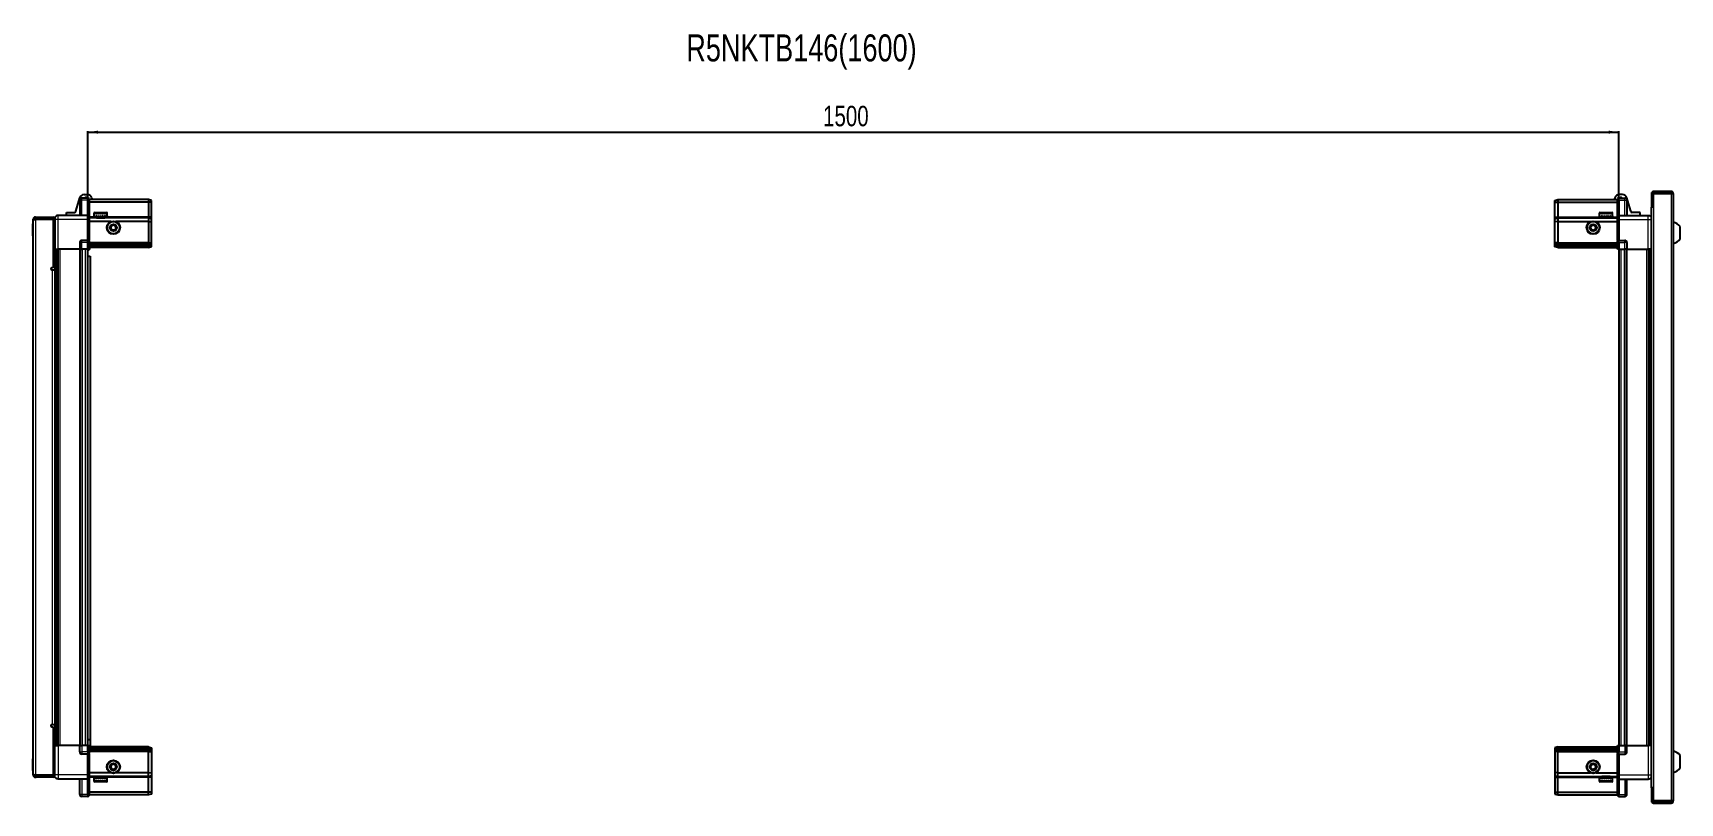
# Model space of a CAD drawing. Header units: millimetres. Extents: x 1256 to 6245, y -675 to 1902.
# Drawn here: x 3003 to 4616, y 1148 to 1902 of the extents above; entities that cross this region are included whole.
import ezdxf

# ---------------------------------------------------------------- set-up
doc = ezdxf.new("R2010")
doc.units = ezdxf.units.MM
doc.layers.add('FORMAT', color=7, linetype='Continuous')
doc.styles.add('SLDTEXTSTYLE0', font='TXT', dxfattribs={"width": 0.75})
doc.dimstyles.new('SLDDIMSTYLE0', dxfattribs={"dimtxt": 20, "dimasz": 10, "dimexe": 0, "dimexo": 0.0625, "dimgap": 5, "dimtad": 2, "dimdec": 1, "dimrnd": 1e-09, "dimzin": 12, "dimdsep": 46, "dimtxsty": 'SLDTEXTSTYLE0', "dimsah": 1, "dimcen": 0.09, "dimadec": 0, "dimazin": 3, "dimtfac": 1, "dimtofl": 0, "dimtmove": 0, "dimatfit": 3, "dimfxl": 0, "dimfrac": 2, "dimtolj": 1, "dimtzin": 12, "dimarcsym": 0})

# ---------------------------------------------------------------- blocks, each defined once
blk = doc.blocks.new('_D_5')
at = {"layer": 'FORMAT'}
for p, q in [((3056.5, 1690.1), (3056.5, 1805.6)), ((3056.5, 1804.6), (4556.5, 1804.6)), ((4556.5, 1690.1), (4556.5, 1805.6))]:
    blk.add_line(p, q, dxfattribs=at)
for points in [[(3056.5, 1804.6), (3066.5, 1803.1), (3066.5, 1806.1)], [(4556.5, 1804.6), (4546.5, 1806.1), (4546.5, 1803.1)]]:
    blk.add_solid(points, dxfattribs=at)
at = {"layer": 'FORMAT', "insert": (3776.9, 1830.4), "char_height": 20, "attachment_point": 1, "style": 'SLDTEXTSTYLE0'}
blk.add_mtext('1500', dxfattribs=at)

msp = doc.modelspace()

# ---------------------------------------------------------------- linework, layer by layer
at = {"color": 7, "linetype": 'Continuous', "lineweight": 25}
for p, q in [((3052.93, 1743.6), (3056.15, 1743.6)), ((4560, 1743.6), (4556.77, 1743.6)), ((4588.31, 1744.5), (4588.31, 1732.1)), ((4589.81, 1744.5), (4589.81, 1732.1)), ((4590.31, 1731.6), (4590.31, 1744.5)), ((4590.31, 1744.5), (4607.71, 1744.5)), ((4607.71, 1746.6), (4590.41, 1746.6)), ((4607.71, 1745.1), (4590.41, 1745.1)), ((4607.71, 1745.1), (4607.71, 1746.6)), ((4607.71, 1744.5), (4609.81, 1744.5)), ((4609.81, 1744.5), (4609.81, 1149.7)), ((3044.83, 1727.19), (3048.6, 1740.34)), ((3048.61, 1738.1), (3048.61, 1723.1)), ((3056.61, 1740.1), (3050.61, 1740.1)), ((3056.61, 1740.1), (3056.95, 1740.1)), ((3056.61, 1740.1), (3056.61, 1738.1)), ((3056.61, 1723.3), (3056.61, 1738.1)), ((3056.61, 1723.3), (3056.61, 1738.1)), ((3057.81, 1739.6), (3056.95, 1740.1)), ((3057.81, 1738.1), (3057.81, 1739.6)), ((3116.11, 1738.6), (3057.81, 1738.6)), ((3057.81, 1738.1), (3057.81, 1723.3)), ((3116.11, 1736.1), (3057.81, 1736.1)), ((3060.48, 1740.34), (3060.98, 1738.6)), ((3116.11, 1738.6), (3116.11, 1736.1)), ((3119.11, 1737.8), (3116.11, 1738.6)), ((3116.11, 1736.1), (3116.11, 1721.6)), ((3119.11, 1735.95), (3116.11, 1736.1)), ((3119.11, 1735.95), (3119.11, 1737.8)), ((3119.11, 1721.6), (3119.11, 1735.95)), ((4493.81, 1737.8), (4496.81, 1738.6)), ((4493.81, 1735.95), (4493.81, 1737.8)), ((4493.81, 1735.95), (4496.81, 1736.1)), ((4493.81, 1721.6), (4493.81, 1735.95)), ((4496.81, 1738.6), (4496.81, 1736.1)), ((4496.81, 1738.6), (4555.11, 1738.6)), ((4496.81, 1736.1), (4496.81, 1721.6)), ((4496.81, 1736.1), (4555.11, 1736.1)), ((4552.44, 1740.34), (4551.95, 1738.6)), ((4555.98, 1740.1), (4555.11, 1739.6)), ((4555.11, 1739.6), (4555.11, 1738.1)), ((4555.11, 1723.3), (4555.11, 1738.1)), ((4556.31, 1740.1), (4555.98, 1740.1)), ((4556.31, 1738.1), (4556.31, 1740.1)), ((4556.31, 1740.1), (4562.31, 1740.1)), ((4556.31, 1738.1), (4556.31, 1723.3)), ((4564.31, 1738.1), (4564.31, 1723.1)), ((4568.09, 1727.19), (4564.32, 1740.34)), ((4588.21, 1731.6), (4588.21, 1162.6)), ((4588.21, 1731.6), (4590.31, 1731.6)), ((4588.31, 1732.1), (4589.81, 1732.1)), ((3003.11, 1714.74), (3002.81, 1714.74)), ((3002.81, 1703.17), (3002.81, 1714.74)), ((3004.61, 1719.25), (3003.11, 1719.25)), ((3003.11, 1718.75), (3003.11, 1719.25)), ((3003.11, 1175.45), (3003.11, 1718.75)), ((3005.21, 1719.85), (3005.21, 1721.35)), ((3005.21, 1721.35), (3006.11, 1721.35)), ((3005.21, 1719.85), (3006.11, 1719.85)), ((3005.21, 1719.35), (3022.61, 1719.35)), ((3006.11, 1719.85), (3006.11, 1721.35)), ((3006.11, 1721.35), (3022.61, 1721.35)), ((3006.11, 1719.85), (3022.61, 1719.85)), ((3022.61, 1719.85), (3022.61, 1721.35)), ((3024.11, 1719.35), (3022.61, 1719.35)), ((3022.61, 1719.35), (3022.61, 1671.85)), ((3024.11, 1719.1), (3024.11, 1690.1)), ((3056.61, 1723.1), (3027.61, 1723.1)), ((3035.66, 1723.1), (3035.66, 1726.1)), ((3035.66, 1726.1), (3043.39, 1726.1)), ((3056.61, 1723.1), (3056.61, 1723.3)), ((3056.61, 1723.1), (3057.81, 1723.1)), ((3056.61, 1719.1), (3056.61, 1723.1)), ((3056.61, 1698.8), (3056.61, 1719.1)), ((3057.81, 1723.3), (3057.81, 1723.1)), ((3057.81, 1723.1), (3057.81, 1719.1)), ((3116.11, 1720.6), (3057.81, 1720.6)), ((3057.81, 1719.1), (3057.81, 1698.8)), ((3079.11, 1717.1), (3057.81, 1717.1)), ((3062.61, 1725), (3062.61, 1722.6)), ((3062.61, 1722.6), (3062.61, 1722.1)), ((3062.61, 1722.1), (3062.75, 1722.1)), ((3062.94, 1722.6), (3062.75, 1722.6)), ((3062.75, 1722.6), (3062.75, 1722.1)), ((3062.75, 1722.1), (3062.94, 1722.1)), ((3062.94, 1722.6), (3062.94, 1722.1)), ((3062.94, 1722.1), (3063.46, 1722.1)), ((3063.41, 1725.8), (3070.58, 1725.8)), ((3063.86, 1722.6), (3063.46, 1722.6)), ((3063.46, 1722.6), (3063.46, 1722.1)), ((3063.46, 1722.1), (3063.86, 1722.1)), ((3063.86, 1722.6), (3063.86, 1722.1)), ((3063.86, 1722.1), (3064.73, 1722.1)), ((3064.71, 1722.1), (3064.71, 1722)), ((3064.71, 1722), (3073.51, 1722)), ((3065.31, 1722.6), (3064.73, 1722.6)), ((3064.73, 1722.6), (3064.73, 1722.1)), ((3064.73, 1722.1), (3065.31, 1722.1)), ((3065.11, 1721.6), (3065.8, 1721.12)), ((3065.11, 1721.6), (3070.14, 1721.6)), ((3065.8, 1721.12), (3065.11, 1720.64)), ((3065.11, 1720.64), (3065.11, 1720.6)), ((3065.11, 1720.64), (3070.14, 1720.64)), ((3065.31, 1722.6), (3065.31, 1722.1)), ((3065.31, 1722.1), (3066.43, 1722.1)), ((3065.8, 1721.12), (3069.96, 1721.12)), ((3067.12, 1722.6), (3066.43, 1722.6)), ((3066.43, 1722.6), (3066.43, 1722.1)), ((3066.43, 1722.1), (3067.12, 1722.1)), ((3067.12, 1722.6), (3067.12, 1722.1)), ((3067.12, 1722.1), (3068.39, 1722.1)), ((3069.13, 1722.6), (3068.39, 1722.6)), ((3068.39, 1722.6), (3068.39, 1722.1)), ((3068.39, 1722.1), (3068.63, 1722.1)), ((3068.63, 1722.6), (3068.63, 1722.1)), ((3069.12, 1722.6), (3069.12, 1722.1)), ((3069.12, 1722.1), (3069.13, 1722.1)), ((3069.13, 1722.6), (3069.13, 1722.1)), ((3069.13, 1722.1), (3070.43, 1722.1)), ((3069.96, 1721.12), (3072.42, 1721.12)), ((3070.14, 1721.6), (3073.11, 1721.6)), ((3070.14, 1720.64), (3073.11, 1720.64)), ((3071.14, 1722.6), (3070.43, 1722.6)), ((3070.43, 1722.6), (3070.43, 1722.1)), ((3070.48, 1722.6), (3070.48, 1722.1)), ((3070.48, 1722.1), (3071.14, 1722.1)), ((3070.58, 1725.8), (3074.81, 1725.8)), ((3071.14, 1722.6), (3071.14, 1722.1)), ((3071.14, 1722.1), (3072.33, 1722.1)), ((3072.95, 1722.6), (3072.33, 1722.6)), ((3072.33, 1722.6), (3072.33, 1722.1)), ((3072.33, 1722.1), (3072.95, 1722.1)), ((3072.42, 1721.12), (3073.11, 1721.6)), ((3073.11, 1720.64), (3072.42, 1721.12)), ((3072.95, 1722.6), (3072.95, 1722.1)), ((3072.95, 1722.1), (3073.92, 1722.1)), ((3073.11, 1720.6), (3073.11, 1720.64)), ((3073.51, 1722), (3073.51, 1722.1)), ((3074.38, 1722.6), (3073.92, 1722.6)), ((3073.92, 1722.6), (3073.92, 1722.1)), ((3073.92, 1722.1), (3074.38, 1722.1)), ((3074.38, 1722.6), (3074.38, 1722.1)), ((3074.38, 1722.1), (3075.03, 1722.1)), ((3075.3, 1722.6), (3075.03, 1722.6)), ((3075.03, 1722.6), (3075.03, 1722.1)), ((3075.03, 1722.1), (3075.3, 1722.1)), ((3075.3, 1722.6), (3075.3, 1722.1)), ((3075.3, 1722.1), (3075.57, 1722.1)), ((3075.61, 1722.6), (3075.57, 1722.6)), ((3075.57, 1722.6), (3075.57, 1722.1)), ((3075.57, 1722.1), (3075.61, 1722.1)), ((3075.61, 1722.6), (3075.61, 1725)), ((3075.61, 1722.6), (3075.61, 1722.1)), ((3116.11, 1717.1), (3084.11, 1717.1)), ((3116.11, 1721.6), (3116.11, 1720.6)), ((3116.11, 1720.6), (3116.11, 1717.1)), ((3119.11, 1719.8), (3116.11, 1720.6)), ((3116.11, 1717.1), (3116.11, 1696.6)), ((3116.11, 1717.1), (3119.11, 1716.77)), ((3119.11, 1719.8), (3119.11, 1721.6)), ((3119.11, 1716.77), (3119.11, 1719.8)), ((3119.11, 1696.6), (3119.11, 1716.77)), ((4493.81, 1719.8), (4493.81, 1721.6)), ((4493.81, 1719.8), (4496.81, 1720.6)), ((4493.81, 1716.77), (4493.81, 1719.8)), ((4496.81, 1717.1), (4493.81, 1716.77)), ((4493.81, 1696.6), (4493.81, 1716.77)), ((4496.81, 1721.6), (4496.81, 1720.6)), ((4496.81, 1720.6), (4496.81, 1717.1)), ((4496.81, 1720.6), (4555.11, 1720.6)), ((4496.81, 1717.1), (4496.81, 1696.6)), ((4496.81, 1717.1), (4528.81, 1717.1)), ((4533.81, 1717.1), (4555.11, 1717.1)), ((4537.31, 1725), (4537.31, 1722.1)), ((4537.31, 1722.1), (4537.35, 1722.1)), ((4537.47, 1722.6), (4537.35, 1722.6)), ((4537.35, 1722.6), (4537.35, 1722.1)), ((4537.35, 1722.1), (4537.47, 1722.1)), ((4537.47, 1722.6), (4537.47, 1722.1)), ((4537.47, 1722.1), (4537.88, 1722.1)), ((4538.22, 1722.6), (4537.88, 1722.6)), ((4537.88, 1722.6), (4537.88, 1722.1)), ((4537.88, 1722.1), (4538.22, 1722.1)), ((4538.11, 1725.8), (4549.51, 1725.8)), ((4538.22, 1722.6), (4538.22, 1722.1)), ((4538.22, 1722.1), (4538.99, 1722.1)), ((4539.52, 1722.6), (4538.99, 1722.6)), ((4538.99, 1722.6), (4538.99, 1722.1)), ((4538.99, 1722.1), (4539.52, 1722.1)), ((4539.41, 1722.1), (4539.41, 1722)), ((4539.41, 1722), (4548.21, 1722)), ((4539.52, 1722.6), (4539.52, 1722.1)), ((4539.52, 1722.1), (4540.57, 1722.1)), ((4539.81, 1721.6), (4540.5, 1721.12)), ((4539.81, 1721.6), (4547.81, 1721.6)), ((4540.5, 1721.12), (4539.81, 1720.64)), ((4539.81, 1720.64), (4539.81, 1720.6)), ((4539.81, 1720.64), (4547.81, 1720.64)), ((4540.5, 1721.12), (4547.12, 1721.12)), ((4541.23, 1722.6), (4540.57, 1722.6)), ((4540.57, 1722.6), (4540.57, 1722.1)), ((4540.57, 1722.1), (4541.23, 1722.1)), ((4541.23, 1722.6), (4541.23, 1722.1)), ((4541.23, 1722.1), (4542.47, 1722.1)), ((4543.2, 1722.6), (4542.47, 1722.6)), ((4542.47, 1722.6), (4542.47, 1722.1)), ((4542.47, 1722.1), (4542.91, 1722.1)), ((4542.91, 1722.6), (4542.91, 1722.1)), ((4543.2, 1722.6), (4543.2, 1722.1)), ((4543.2, 1722.1), (4544.5, 1722.1)), ((4545.23, 1722.6), (4544.5, 1722.6)), ((4544.5, 1722.6), (4544.5, 1722.1)), ((4544.77, 1722.6), (4544.77, 1722.1)), ((4544.77, 1722.1), (4545.23, 1722.1)), ((4545.23, 1722.6), (4545.23, 1722.1)), ((4545.23, 1722.1), (4546.47, 1722.1)), ((4547.12, 1722.6), (4546.47, 1722.6)), ((4546.47, 1722.6), (4546.47, 1722.1)), ((4546.47, 1722.1), (4547.12, 1722.1)), ((4547.12, 1722.6), (4547.12, 1722.1)), ((4547.12, 1722.1), (4548.17, 1722.1)), ((4547.12, 1721.12), (4547.81, 1721.6)), ((4547.81, 1720.64), (4547.12, 1721.12)), ((4547.81, 1720.6), (4547.81, 1720.64)), ((4548.69, 1722.6), (4548.17, 1722.6)), ((4548.17, 1722.6), (4548.17, 1722.1)), ((4548.17, 1722.1), (4548.69, 1722.1)), ((4548.21, 1722), (4548.21, 1722.1)), ((4548.69, 1722.6), (4548.69, 1722.1)), ((4548.69, 1722.1), (4549.45, 1722.1)), ((4549.78, 1722.6), (4549.45, 1722.6)), ((4549.45, 1722.6), (4549.45, 1722.1)), ((4549.45, 1722.1), (4549.78, 1722.1)), ((4549.78, 1722.6), (4549.78, 1722.1)), ((4549.78, 1722.1), (4550.17, 1722.1)), ((4550.28, 1722.6), (4550.17, 1722.6)), ((4550.17, 1722.6), (4550.17, 1722.1)), ((4550.17, 1722.1), (4550.28, 1722.1)), ((4550.28, 1722.6), (4550.28, 1722.1)), ((4550.28, 1722.1), (4550.31, 1722.1)), ((4550.31, 1722.1), (4550.31, 1725)), ((4555.11, 1723.1), (4555.11, 1723.3)), ((4556.31, 1723.1), (4555.11, 1723.1)), ((4555.11, 1719.1), (4555.11, 1723.1)), ((4555.11, 1698.8), (4555.11, 1719.1)), ((4556.31, 1723.3), (4556.31, 1723.1)), ((4556.31, 1723.1), (4556.31, 1719.1)), ((4556.31, 1723.1), (4585.31, 1723.1)), ((4556.31, 1719.1), (4556.31, 1698.8)), ((4577.26, 1726.1), (4569.53, 1726.1)), ((4577.26, 1723.1), (4577.26, 1726.1)), ((4616.41, 1700.1), (4616.41, 1712.1)), ((3002.81, 1703.17), (3003.11, 1703.17)), ((3048.61, 1696.6), (3048.61, 1690.1)), ((3056.61, 1698.6), (3050.61, 1698.6)), ((3056.61, 1698.6), (3056.61, 1698.8)), ((3056.61, 1698.6), (3056.61, 1696.6)), ((3056.61, 1698.6), (3057.81, 1698.6)), ((3056.61, 1690.1), (3056.61, 1696.6)), ((3056.61, 1690.1), (3056.61, 1696.6)), ((3056.95, 1690.1), (3056.95, 1696.6)), ((3057.81, 1698.8), (3057.81, 1698.6)), ((3057.81, 1697.93), (3057.81, 1698.6)), ((3057.81, 1697.93), (3057.81, 1690.1)), ((3116.11, 1695.6), (3057.81, 1695.6)), ((3116.11, 1694.6), (3057.81, 1694.6)), ((3116.11, 1696.6), (3116.11, 1695.6)), ((3116.11, 1695.6), (3116.11, 1694.6)), ((3116.11, 1695.6), (3119.11, 1694.8)), ((3116.11, 1694.6), (3116.11, 1693.1)), ((3116.11, 1694.6), (3119.11, 1694.06)), ((3119.11, 1694.8), (3119.11, 1696.6)), ((3119.11, 1694.06), (3119.11, 1694.8)), ((4493.81, 1694.8), (4493.81, 1696.6)), ((4496.81, 1695.6), (4493.81, 1694.8)), ((4493.81, 1694.06), (4493.81, 1694.8)), ((4496.81, 1694.6), (4493.81, 1694.06)), ((4496.81, 1696.6), (4496.81, 1695.6)), ((4496.81, 1695.6), (4496.81, 1694.6)), ((4496.81, 1695.6), (4555.11, 1695.6)), ((4496.81, 1694.6), (4496.81, 1693.1)), ((4496.81, 1694.6), (4555.11, 1694.6)), ((4555.11, 1698.6), (4555.11, 1698.8)), ((4556.31, 1698.6), (4555.11, 1698.6)), ((4555.11, 1698.6), (4555.11, 1697.93)), ((4555.11, 1690.1), (4555.11, 1697.93)), ((4555.98, 1696.6), (4555.98, 1690.1)), ((4556.31, 1698.8), (4556.31, 1698.6)), ((4556.31, 1696.6), (4556.31, 1698.6)), ((4556.31, 1696.6), (4556.31, 1698.6)), ((4556.31, 1698.6), (4562.31, 1698.6)), ((4556.31, 1696.6), (4556.31, 1690.1)), ((4564.31, 1696.6), (4564.31, 1690.1)), ((3022.61, 1692.85), (3024.11, 1692.85)), ((3024.11, 1690.1), (3022.61, 1690.1)), ((3024.76, 1204.1), (3024.76, 1690.1)), ((3026.55, 1690.1), (3026.55, 1204.1)), ((3026.59, 1690.1), (3026.59, 1204.1)), ((3048.61, 1690.1), (3027.61, 1690.1)), ((3048.61, 1690.1), (3050.61, 1690.1)), ((3049.26, 1204.1), (3049.26, 1690.1)), ((3056.61, 1690.1), (3050.61, 1690.1)), ((3056.46, 1204.1), (3056.46, 1690.1)), ((3056.46, 1683.1), (3058.96, 1683.1)), ((3056.61, 1690.1), (3056.95, 1690.1)), ((3056.61, 1690.1), (3056.61, 1690.1)), ((3057.81, 1690.1), (3056.95, 1690.1)), ((3056.95, 1690.1), (3056.95, 1690.1)), ((3116.11, 1693.1), (3057.81, 1693.1)), ((3116.11, 1691.6), (3057.81, 1691.6)), ((3058.96, 1683.1), (3058.96, 1209.6)), ((3116.11, 1693.1), (3119.11, 1693.56)), ((3116.11, 1693.1), (3116.11, 1691.6)), ((3116.11, 1691.6), (3119.11, 1692.41)), ((3119.11, 1693.56), (3119.11, 1694.06)), ((3119.11, 1692.41), (3119.11, 1693.56)), ((4493.81, 1693.56), (4493.81, 1694.06)), ((4496.81, 1693.1), (4493.81, 1693.56)), ((4493.81, 1692.41), (4493.81, 1693.56)), ((4496.81, 1691.6), (4493.81, 1692.41)), ((4496.81, 1693.1), (4555.11, 1693.1)), ((4496.81, 1693.1), (4496.81, 1691.6)), ((4496.81, 1691.6), (4555.11, 1691.6)), ((4555.98, 1690.1), (4555.11, 1690.1)), ((4556.31, 1690.1), (4555.98, 1690.1)), ((4556.31, 1690.1), (4562.31, 1690.1)), ((4556.46, 1690.1), (4556.46, 1204.1)), ((4564.31, 1690.1), (4562.31, 1690.1)), ((4563.66, 1690.1), (4563.66, 1204.1)), ((4564.31, 1690.1), (4585.31, 1690.1)), ((4586.33, 1204.1), (4586.33, 1690.1)), ((4586.37, 1204.1), (4586.37, 1690.1)), ((4588.16, 1690.1), (4588.16, 1204.1)), ((3022.61, 1671.85), (3021.26, 1671.85)), ((3021.26, 1669.85), (3022.01, 1669.85)), ((3022.01, 1669.85), (3024.11, 1669.85)), ((3024.11, 1669.85), (3024.11, 1224.35)), ((3022.01, 1224.35), (3021.26, 1224.35)), ((3021.26, 1222.35), (3022.61, 1222.35)), ((3024.11, 1224.35), (3022.01, 1224.35)), ((3022.61, 1222.35), (3022.61, 1174.85)), ((3024.11, 1204.1), (3022.61, 1204.1)), ((3024.11, 1201.35), (3022.61, 1201.35)), ((3024.11, 1175.1), (3024.11, 1204.1)), ((3048.61, 1204.1), (3027.61, 1204.1)), ((3048.61, 1197.6), (3048.61, 1204.1)), ((3048.61, 1204.1), (3050.61, 1204.1)), ((3056.61, 1204.1), (3050.61, 1204.1)), ((3056.61, 1195.6), (3050.61, 1195.6)), ((3058.96, 1209.6), (3056.46, 1209.6)), ((3056.61, 1204.1), (3056.95, 1204.1)), ((3056.61, 1197.6), (3056.61, 1204.1)), ((3056.61, 1197.6), (3056.61, 1195.6)), ((3056.61, 1197.6), (3056.61, 1195.6)), ((3056.61, 1195.6), (3057.81, 1195.6)), ((3056.61, 1195.4), (3056.61, 1195.6)), ((3056.61, 1175.1), (3056.61, 1195.4)), ((3056.95, 1197.6), (3056.95, 1204.1)), ((3056.95, 1204.1), (3057.81, 1204.1)), ((3057.81, 1204.1), (3057.81, 1196.28)), ((3116.11, 1202.6), (3057.81, 1202.6)), ((3116.11, 1201.1), (3057.81, 1201.1)), ((3116.11, 1199.6), (3057.81, 1199.6)), ((3116.11, 1198.6), (3057.81, 1198.6)), ((3057.81, 1195.6), (3057.81, 1196.28)), ((3057.81, 1195.6), (3057.81, 1195.4)), ((3057.81, 1195.4), (3057.81, 1175.1)), ((3058.96, 1209.6), (3058.96, 1202.6)), ((3116.11, 1201.1), (3116.11, 1202.6)), ((3116.11, 1202.6), (3119.11, 1201.8)), ((3116.11, 1199.6), (3116.11, 1201.1)), ((3116.11, 1201.1), (3119.11, 1200.65)), ((3116.11, 1199.6), (3119.11, 1200.15)), ((3116.11, 1198.6), (3116.11, 1199.6)), ((3116.11, 1198.6), (3119.11, 1199.41)), ((3116.11, 1197.6), (3116.11, 1198.6)), ((3116.11, 1177.1), (3116.11, 1197.6)), ((3119.11, 1201.8), (3119.11, 1200.65)), ((3119.11, 1200.65), (3119.11, 1200.15)), ((3119.11, 1200.15), (3119.11, 1199.41)), ((3119.11, 1199.41), (3119.11, 1197.6)), ((3119.11, 1197.6), (3119.11, 1177.44)), ((4496.81, 1202.6), (4493.81, 1201.8)), ((4493.81, 1201.8), (4493.81, 1200.65)), ((4496.81, 1201.1), (4493.81, 1200.65)), ((4493.81, 1200.65), (4493.81, 1200.15)), ((4496.81, 1199.6), (4493.81, 1200.15)), ((4493.81, 1200.15), (4493.81, 1199.41)), ((4496.81, 1198.6), (4493.81, 1199.41)), ((4493.81, 1199.41), (4493.81, 1197.6)), ((4493.81, 1197.6), (4493.81, 1177.44)), ((4496.81, 1201.1), (4496.81, 1202.6)), ((4496.81, 1202.6), (4555.11, 1202.6)), ((4496.81, 1199.6), (4496.81, 1201.1)), ((4496.81, 1201.1), (4555.11, 1201.1)), ((4496.81, 1199.6), (4555.11, 1199.6)), ((4496.81, 1198.6), (4496.81, 1199.6)), ((4496.81, 1198.6), (4555.11, 1198.6)), ((4496.81, 1197.6), (4496.81, 1198.6)), ((4496.81, 1177.1), (4496.81, 1197.6)), ((4555.11, 1196.28), (4555.11, 1204.1)), ((4555.11, 1204.1), (4555.98, 1204.1)), ((4555.11, 1196.28), (4555.11, 1195.6)), ((4556.31, 1195.6), (4555.11, 1195.6)), ((4555.11, 1195.4), (4555.11, 1195.6)), ((4555.11, 1175.1), (4555.11, 1195.4)), ((4555.98, 1204.1), (4555.98, 1204.1)), ((4555.98, 1204.1), (4555.98, 1197.6)), ((4556.31, 1204.1), (4555.98, 1204.1)), ((4556.31, 1204.1), (4556.31, 1197.6)), ((4556.31, 1204.1), (4556.31, 1204.1)), ((4556.31, 1204.1), (4556.31, 1197.6)), ((4556.31, 1204.1), (4562.31, 1204.1)), ((4556.31, 1195.6), (4556.31, 1197.6)), ((4556.31, 1195.6), (4556.31, 1195.4)), ((4556.31, 1195.6), (4562.31, 1195.6)), ((4556.31, 1195.4), (4556.31, 1175.1)), ((4564.31, 1204.1), (4562.31, 1204.1)), ((4564.31, 1197.6), (4564.31, 1204.1)), ((4564.31, 1204.1), (4585.31, 1204.1)), ((4616.41, 1182.1), (4616.41, 1194.1)), ((3003.11, 1191.04), (3002.81, 1191.04)), ((3002.81, 1181.36), (3002.81, 1191.04)), ((3002.81, 1179.47), (3002.81, 1181.36)), ((3002.81, 1179.47), (3003.11, 1179.47)), ((3003.11, 1174.95), (3003.11, 1175.45)), ((3004.61, 1174.95), (3003.11, 1174.95)), ((3022.61, 1174.85), (3005.21, 1174.85)), ((3005.21, 1174.35), (3005.21, 1172.85)), ((3005.21, 1174.35), (3006.11, 1174.35)), ((3005.21, 1172.85), (3006.11, 1172.85)), ((3006.11, 1174.35), (3006.11, 1172.85)), ((3022.61, 1174.35), (3006.11, 1174.35)), ((3022.61, 1172.85), (3006.11, 1172.85)), ((3022.61, 1174.85), (3024.11, 1174.85)), ((3022.61, 1174.35), (3022.61, 1172.85)), ((3056.61, 1171.1), (3027.61, 1171.1)), ((3048.61, 1156.1), (3048.61, 1171.1)), ((3056.61, 1171.1), (3056.61, 1175.1)), ((3056.61, 1171.1), (3057.81, 1171.1)), ((3056.61, 1170.9), (3056.61, 1171.1)), ((3056.61, 1156.1), (3056.61, 1170.9)), ((3079.11, 1177.1), (3057.81, 1177.1)), ((3057.81, 1175.1), (3057.81, 1171.1)), ((3116.11, 1173.6), (3057.81, 1173.6)), ((3057.81, 1171.1), (3057.81, 1170.9)), ((3057.81, 1170.9), (3057.81, 1156.1)), ((3062.61, 1172.1), (3062.61, 1169.2)), ((3062.71, 1172.1), (3062.61, 1172.1)), ((3062.71, 1171.6), (3062.71, 1172.1)), ((3062.87, 1172.1), (3062.71, 1172.1)), ((3062.71, 1171.6), (3062.87, 1171.6)), ((3062.87, 1171.6), (3062.87, 1172.1)), ((3063.36, 1172.1), (3062.87, 1172.1)), ((3063.36, 1171.6), (3063.36, 1172.1)), ((3063.75, 1172.1), (3063.36, 1172.1)), ((3063.36, 1171.6), (3063.75, 1171.6)), ((3063.56, 1168.4), (3063.41, 1168.4)), ((3074.81, 1168.4), (3063.56, 1168.4)), ((3063.75, 1171.6), (3063.75, 1172.1)), ((3064.58, 1172.1), (3063.75, 1172.1)), ((3064.58, 1171.6), (3064.58, 1172.1)), ((3065.14, 1172.1), (3064.58, 1172.1)), ((3064.58, 1171.6), (3065.14, 1171.6)), ((3064.71, 1172.2), (3064.71, 1172.1)), ((3070.11, 1172.2), (3064.71, 1172.2)), ((3065.11, 1173.6), (3065.11, 1173.57)), ((3065.11, 1173.57), (3065.8, 1173.09)), ((3065.22, 1173.57), (3065.11, 1173.57)), ((3065.8, 1173.09), (3065.11, 1172.6)), ((3065.22, 1172.6), (3065.11, 1172.6)), ((3065.14, 1171.6), (3065.14, 1172.1)), ((3066.25, 1172.1), (3065.14, 1172.1)), ((3073.11, 1173.57), (3065.22, 1173.57)), ((3073.11, 1172.6), (3065.22, 1172.6)), ((3065.89, 1173.09), (3065.8, 1173.09)), ((3072.42, 1173.09), (3065.89, 1173.09)), ((3066.25, 1171.6), (3066.25, 1172.1)), ((3066.93, 1172.1), (3066.25, 1172.1)), ((3066.25, 1171.6), (3066.93, 1171.6)), ((3066.93, 1171.6), (3066.93, 1172.1)), ((3068.19, 1172.1), (3066.93, 1172.1)), ((3068.19, 1171.6), (3068.19, 1172.1)), ((3068.49, 1172.1), (3068.19, 1172.1)), ((3068.19, 1171.6), (3068.93, 1171.6)), ((3068.49, 1171.6), (3068.49, 1172.1)), ((3068.93, 1171.6), (3068.93, 1172.1)), ((3070.22, 1172.1), (3068.93, 1172.1)), ((3073.51, 1172.2), (3070.11, 1172.2)), ((3070.22, 1171.6), (3070.22, 1172.1)), ((3070.22, 1171.6), (3070.94, 1171.6)), ((3070.35, 1171.6), (3070.35, 1172.1)), ((3070.94, 1172.1), (3070.35, 1172.1)), ((3070.94, 1171.6), (3070.94, 1172.1)), ((3072.15, 1172.1), (3070.94, 1172.1)), ((3072.15, 1171.6), (3072.15, 1172.1)), ((3072.78, 1172.1), (3072.15, 1172.1)), ((3072.15, 1171.6), (3072.78, 1171.6)), ((3072.42, 1173.09), (3073.11, 1173.57)), ((3073.11, 1172.6), (3072.42, 1173.09)), ((3072.78, 1171.6), (3072.78, 1172.1)), ((3073.78, 1172.1), (3072.78, 1172.1)), ((3073.11, 1173.57), (3073.11, 1173.6)), ((3073.51, 1172.1), (3073.51, 1172.2)), ((3073.78, 1171.6), (3073.78, 1172.1)), ((3074.26, 1172.1), (3073.78, 1172.1)), ((3073.78, 1171.6), (3074.26, 1171.6)), ((3074.26, 1171.6), (3074.26, 1172.1)), ((3074.95, 1172.1), (3074.26, 1172.1)), ((3074.95, 1171.6), (3074.95, 1172.1)), ((3075.23, 1172.1), (3074.95, 1172.1)), ((3074.95, 1171.6), (3075.23, 1171.6)), ((3075.23, 1171.6), (3075.23, 1172.1)), ((3075.55, 1172.1), (3075.23, 1172.1)), ((3075.55, 1171.6), (3075.55, 1172.1)), ((3075.61, 1172.1), (3075.55, 1172.1)), ((3075.55, 1171.6), (3075.61, 1171.6)), ((3075.61, 1169.2), (3075.61, 1172.1)), ((3075.61, 1171.6), (3075.61, 1172.1)), ((3075.61, 1172.1), (3075.61, 1172.1)), ((3116.11, 1177.1), (3084.11, 1177.1)), ((3116.11, 1177.1), (3119.11, 1177.44)), ((3116.11, 1173.6), (3116.11, 1177.1)), ((3119.11, 1174.41), (3116.11, 1173.6)), ((3116.11, 1172.6), (3116.11, 1173.6)), ((3116.11, 1158.1), (3116.11, 1172.6)), ((3119.11, 1177.44), (3119.11, 1174.41)), ((3119.11, 1174.41), (3119.11, 1172.6)), ((3119.11, 1172.6), (3119.11, 1158.26)), ((4496.81, 1177.1), (4493.81, 1177.44)), ((4493.81, 1177.44), (4493.81, 1174.41)), ((4493.81, 1174.41), (4496.81, 1173.6)), ((4493.81, 1174.41), (4493.81, 1172.6)), ((4493.81, 1172.6), (4493.81, 1158.26)), ((4496.81, 1177.1), (4528.81, 1177.1)), ((4496.81, 1173.6), (4496.81, 1177.1)), ((4496.81, 1173.6), (4555.11, 1173.6)), ((4496.81, 1172.6), (4496.81, 1173.6)), ((4496.81, 1158.1), (4496.81, 1172.6)), ((4533.81, 1177.1), (4555.11, 1177.1)), ((4537.31, 1172.1), (4537.31, 1169.2)), ((4537.33, 1172.1), (4537.31, 1172.1)), ((4537.33, 1171.6), (4537.33, 1172.1)), ((4537.43, 1172.1), (4537.33, 1172.1)), ((4537.33, 1171.6), (4537.43, 1171.6)), ((4537.43, 1171.6), (4537.43, 1172.1)), ((4537.8, 1172.1), (4537.43, 1172.1)), ((4537.8, 1171.6), (4537.8, 1172.1)), ((4538.12, 1172.1), (4537.8, 1172.1)), ((4537.8, 1171.6), (4538.12, 1171.6)), ((4549.51, 1168.4), (4538.11, 1168.4)), ((4538.12, 1171.6), (4538.12, 1172.1)), ((4538.86, 1172.1), (4538.12, 1172.1)), ((4538.86, 1171.6), (4538.86, 1172.1)), ((4539.37, 1172.1), (4538.86, 1172.1)), ((4538.86, 1171.6), (4539.37, 1171.6)), ((4539.37, 1171.6), (4539.37, 1172.1)), ((4540.4, 1172.1), (4539.37, 1172.1)), ((4539.41, 1172.2), (4539.41, 1172.1)), ((4548.21, 1172.2), (4539.41, 1172.2)), ((4539.81, 1173.6), (4539.81, 1173.57)), ((4539.81, 1173.57), (4540.5, 1173.09)), ((4547.81, 1173.57), (4539.81, 1173.57)), ((4540.5, 1173.09), (4539.81, 1172.6)), ((4547.81, 1172.6), (4539.81, 1172.6)), ((4540.4, 1171.6), (4540.4, 1172.1)), ((4541.05, 1172.1), (4540.4, 1172.1)), ((4540.4, 1171.6), (4541.05, 1171.6)), ((4547.12, 1173.09), (4540.5, 1173.09)), ((4541.05, 1171.6), (4541.05, 1172.1)), ((4542.28, 1172.1), (4541.05, 1172.1)), ((4542.28, 1171.6), (4542.28, 1172.1)), ((4542.77, 1172.1), (4542.28, 1172.1)), ((4542.28, 1171.6), (4543, 1171.6)), ((4542.77, 1171.6), (4542.77, 1172.1)), ((4543, 1171.6), (4543, 1172.1)), ((4544.3, 1172.1), (4543, 1172.1)), ((4544.3, 1171.6), (4544.3, 1172.1)), ((4544.3, 1171.6), (4545.04, 1171.6)), ((4544.64, 1171.6), (4544.64, 1172.1)), ((4545.04, 1172.1), (4544.64, 1172.1)), ((4545.04, 1171.6), (4545.04, 1172.1)), ((4546.28, 1172.1), (4545.04, 1172.1)), ((4546.28, 1171.6), (4546.28, 1172.1)), ((4546.95, 1172.1), (4546.28, 1172.1)), ((4546.28, 1171.6), (4546.95, 1171.6)), ((4546.95, 1171.6), (4546.95, 1172.1)), ((4548.02, 1172.1), (4546.95, 1172.1)), ((4547.12, 1173.09), (4547.81, 1173.57)), ((4547.81, 1172.6), (4547.12, 1173.09)), ((4547.81, 1173.57), (4547.81, 1173.6)), ((4548.02, 1171.6), (4548.02, 1172.1)), ((4548.55, 1172.1), (4548.02, 1172.1)), ((4548.02, 1171.6), (4548.55, 1171.6)), ((4548.21, 1172.1), (4548.21, 1172.2)), ((4548.55, 1171.6), (4548.55, 1172.1)), ((4549.34, 1172.1), (4548.55, 1172.1)), ((4549.34, 1171.6), (4549.34, 1172.1)), ((4549.7, 1172.1), (4549.34, 1172.1)), ((4549.34, 1171.6), (4549.7, 1171.6)), ((4549.7, 1171.6), (4549.7, 1172.1)), ((4550.13, 1172.1), (4549.7, 1172.1)), ((4550.13, 1171.6), (4550.13, 1172.1)), ((4550.26, 1172.1), (4550.13, 1172.1)), ((4550.13, 1171.6), (4550.26, 1171.6)), ((4550.26, 1171.6), (4550.26, 1172.1)), ((4550.31, 1172.1), (4550.26, 1172.1)), ((4550.31, 1169.2), (4550.31, 1172.1)), ((4555.11, 1171.1), (4555.11, 1175.1)), ((4556.31, 1171.1), (4555.11, 1171.1)), ((4555.11, 1170.9), (4555.11, 1171.1)), ((4555.11, 1156.1), (4555.11, 1170.9)), ((4556.31, 1175.1), (4556.31, 1171.1)), ((4556.31, 1171.1), (4556.31, 1170.9)), ((4556.31, 1171.1), (4585.31, 1171.1)), ((4556.31, 1170.9), (4556.31, 1156.1)), ((4556.31, 1170.9), (4556.31, 1156.1)), ((4564.31, 1156.1), (4564.31, 1171.1)), ((4590.31, 1162.6), (4588.21, 1162.6)), ((4588.31, 1162.1), (4589.81, 1162.1)), ((4588.31, 1162.1), (4588.31, 1149.7)), ((4589.81, 1162.1), (4589.81, 1149.7)), ((4590.31, 1149.7), (4590.31, 1162.6)), ((3056.61, 1154.1), (3050.61, 1154.1)), ((3056.61, 1156.1), (3056.61, 1154.1)), ((3056.61, 1154.1), (3056.95, 1154.1)), ((3056.61, 1154.1), (3056.61, 1154.1)), ((3056.61, 1154.1), (3056.95, 1154.1)), ((3056.95, 1154.1), (3057.81, 1154.6)), ((3056.95, 1154.1), (3057.81, 1154.6)), ((3116.11, 1158.1), (3057.81, 1158.1)), ((3057.81, 1154.6), (3057.81, 1156.1)), ((3116.11, 1155.6), (3057.81, 1155.6)), ((3119.11, 1158.26), (3116.11, 1158.1)), ((3116.11, 1155.6), (3116.11, 1158.1)), ((3119.11, 1156.41), (3116.11, 1155.6)), ((3119.11, 1158.26), (3119.11, 1156.41)), ((4493.81, 1158.26), (4496.81, 1158.1)), ((4493.81, 1158.26), (4493.81, 1156.41)), ((4493.81, 1156.41), (4496.81, 1155.6)), ((4496.81, 1158.1), (4555.11, 1158.1)), ((4496.81, 1155.6), (4496.81, 1158.1)), ((4496.81, 1155.6), (4555.11, 1155.6)), ((4555.11, 1156.1), (4555.11, 1154.6)), ((4555.11, 1154.6), (4555.98, 1154.1)), ((4556.31, 1154.1), (4555.98, 1154.1)), ((4556.31, 1154.1), (4556.31, 1156.1)), ((4556.31, 1154.1), (4562.31, 1154.1)), ((4607.71, 1149.7), (4590.31, 1149.7)), ((4590.41, 1149.1), (4607.71, 1149.1)), ((4590.41, 1147.6), (4607.71, 1147.6)), ((4609.81, 1149.7), (4607.71, 1149.7)), ((4607.71, 1149.1), (4607.71, 1147.6))]:
    msp.add_line(p, q, dxfattribs=at)
at = {"color": 8, "linetype": 'Continuous', "lineweight": 18}
for p, q in [((4589.81, 1744.5), (4588.31, 1744.5)), ((4590.41, 1745.1), (4590.41, 1746.6)), ((4607.71, 1744.5), (4607.71, 1149.7)), ((3050.61, 1738.1), (3048.61, 1738.1)), ((3050.61, 1738.1), (3050.61, 1740.1)), ((3050.61, 1723.1), (3050.61, 1738.1)), ((3056.61, 1738.1), (3050.61, 1738.1)), ((3056.61, 1738.1), (3057.81, 1738.1)), ((4556.31, 1738.1), (4555.11, 1738.1)), ((4556.31, 1738.1), (4562.31, 1738.1)), ((4562.31, 1738.1), (4562.31, 1740.1)), ((4562.31, 1723.1), (4562.31, 1738.1)), ((4562.31, 1738.1), (4564.31, 1738.1)), ((4590.31, 1731.6), (4590.31, 1162.6)), ((3005.21, 1719.35), (3005.21, 1174.85)), ((3027.61, 1690.1), (3027.61, 1719.1)), ((3056.61, 1719.1), (3027.61, 1719.1)), ((3056.61, 1723.3), (3057.81, 1723.3)), ((3056.61, 1719.1), (3057.81, 1719.1)), ((3065.11, 1721.6), (3057.81, 1721.6)), ((3062.61, 1725), (3070.78, 1725)), ((3070.78, 1725), (3075.61, 1725)), ((3116.11, 1721.6), (3073.11, 1721.6)), ((3119.11, 1721.6), (3116.11, 1721.6)), ((4493.81, 1721.6), (4496.81, 1721.6)), ((4496.81, 1721.6), (4539.81, 1721.6)), ((4537.31, 1725), (4550.31, 1725)), ((4547.81, 1721.6), (4555.11, 1721.6)), ((4555.11, 1723.3), (4556.31, 1723.3)), ((4556.31, 1719.1), (4555.11, 1719.1)), ((4556.31, 1719.1), (4585.31, 1719.1)), ((4585.31, 1690.1), (4585.31, 1719.1)), ((3048.61, 1696.6), (3050.61, 1696.6)), ((3050.61, 1696.6), (3050.61, 1698.6)), ((3050.61, 1690.1), (3050.61, 1696.6)), ((3056.61, 1696.6), (3050.61, 1696.6)), ((3056.61, 1698.8), (3057.81, 1698.8)), ((3056.61, 1696.6), (3056.95, 1696.6)), ((3116.11, 1696.6), (3057.81, 1696.6)), ((3116.11, 1696.6), (3119.11, 1696.6)), ((4496.81, 1696.6), (4493.81, 1696.6)), ((4496.81, 1696.6), (4555.11, 1696.6)), ((4555.11, 1698.8), (4556.31, 1698.8)), ((4556.31, 1696.6), (4555.98, 1696.6)), ((4556.31, 1696.6), (4562.31, 1696.6)), ((4562.31, 1696.6), (4562.31, 1698.6)), ((4562.31, 1690.1), (4562.31, 1696.6)), ((4564.31, 1696.6), (4562.31, 1696.6)), ((3024.11, 1669.85), (3024.11, 1690.1)), ((3025.35, 1690.1), (3025.35, 1204.1)), ((3027.79, 1204.1), (3027.79, 1690.1)), ((3029.21, 1690.1), (3029.21, 1204.1)), ((3048.61, 1204.1), (3048.61, 1690.1)), ((3051.26, 1204.1), (3051.26, 1690.1)), ((3054.46, 1204.1), (3054.46, 1690.1)), ((3056.61, 1690.1), (3056.95, 1690.1)), ((4558.46, 1690.1), (4558.46, 1204.1)), ((4561.66, 1690.1), (4561.66, 1204.1)), ((4564.31, 1690.1), (4564.31, 1204.1)), ((4583.71, 1204.1), (4583.71, 1690.1)), ((4585.13, 1690.1), (4585.13, 1204.1)), ((4587.58, 1204.1), (4587.58, 1690.1)), ((3022.01, 1224.35), (3022.01, 1669.85)), ((3024.11, 1204.1), (3024.11, 1224.35)), ((3027.61, 1204.1), (3027.61, 1175.1)), ((3048.61, 1197.6), (3050.61, 1197.6)), ((3050.61, 1204.1), (3050.61, 1197.6)), ((3050.61, 1197.6), (3050.61, 1195.6)), ((3056.61, 1197.6), (3050.61, 1197.6)), ((3056.61, 1197.6), (3056.95, 1197.6)), ((3057.81, 1195.4), (3056.61, 1195.4)), ((3116.11, 1197.6), (3057.81, 1197.6)), ((3116.11, 1197.6), (3119.11, 1197.6)), ((4496.81, 1197.6), (4493.81, 1197.6)), ((4496.81, 1197.6), (4555.11, 1197.6)), ((4556.31, 1195.4), (4555.11, 1195.4)), ((4556.31, 1204.1), (4555.98, 1204.1)), ((4556.31, 1197.6), (4555.98, 1197.6)), ((4556.31, 1197.6), (4562.31, 1197.6)), ((4562.31, 1204.1), (4562.31, 1197.6)), ((4564.31, 1197.6), (4562.31, 1197.6)), ((4562.31, 1197.6), (4562.31, 1195.6)), ((4585.31, 1204.1), (4585.31, 1175.1)), ((3056.61, 1175.1), (3027.61, 1175.1)), ((3050.61, 1171.1), (3050.61, 1156.1)), ((3056.61, 1175.1), (3057.81, 1175.1)), ((3057.81, 1170.9), (3056.61, 1170.9)), ((3065.11, 1172.6), (3057.81, 1172.6)), ((3062.78, 1169.2), (3062.61, 1169.2)), ((3075.61, 1169.2), (3062.78, 1169.2)), ((3116.11, 1172.6), (3073.11, 1172.6)), ((3119.11, 1172.6), (3116.11, 1172.6)), ((4493.81, 1172.6), (4496.81, 1172.6)), ((4496.81, 1172.6), (4539.81, 1172.6)), ((4550.31, 1169.2), (4537.31, 1169.2)), ((4547.81, 1172.6), (4555.11, 1172.6)), ((4556.31, 1175.1), (4555.11, 1175.1)), ((4556.31, 1170.9), (4555.11, 1170.9)), ((4556.31, 1175.1), (4585.31, 1175.1)), ((4562.31, 1171.1), (4562.31, 1156.1)), ((3050.61, 1156.1), (3048.61, 1156.1)), ((3050.61, 1156.1), (3050.61, 1154.1)), ((3056.61, 1156.1), (3050.61, 1156.1)), ((3056.61, 1156.1), (3057.81, 1156.1)), ((4556.31, 1156.1), (4555.11, 1156.1)), ((4556.31, 1156.1), (4562.31, 1156.1)), ((4562.31, 1156.1), (4564.31, 1156.1)), ((4562.31, 1156.1), (4562.31, 1154.1)), ((4589.81, 1149.7), (4588.31, 1149.7)), ((4590.41, 1149.1), (4590.41, 1147.6))]:
    msp.add_line(p, q, dxfattribs=at)
at = {"color": 7, "linetype": 'Continuous', "lineweight": 25}
for centre, radius in [((3081.61, 1711.1), 6.5), ((3081.61, 1711.1), 3.46), ((4531.31, 1711.1), 6.5), ((4531.31, 1711.1), 3.46), ((3081.61, 1183.1), 6.5), ((3081.61, 1183.1), 3.46), ((4531.31, 1183.1), 6.5), ((4531.31, 1183.1), 3.46)]:
    msp.add_circle(centre, radius, dxfattribs=at)
at = {"color": 8, "linetype": 'Continuous', "lineweight": 18}
for centre in [(3081.61, 1711.1), (4531.31, 1711.1), (3081.61, 1183.1), (4531.31, 1183.1)]:
    msp.add_circle(centre, 5.7, dxfattribs=at)
at = {"color": 7, "linetype": 'Continuous', "lineweight": 25}
for centre, radius, start, end in [((3052.93, 1739.1), 4.5, 90, 164), ((3056.15, 1739.1), 4.5, 16, 90), ((4556.77, 1739.1), 4.5, 90, 164), ((4560, 1739.1), 4.5, 16, 90), ((4590.41, 1744.5), 2.1, 90, 180), ((4590.41, 1744.5), 0.6, 90, 180), ((4607.71, 1744.5), 2.1, 0, 90), ((4607.71, 1744.5), 0.6, 0, 90), ((3043.39, 1727.6), 1.5, 270, 344), ((3050.61, 1738.1), 2, 90, 180), ((3054.56, 1738.7), 1.9, 47.4631, 132.5369), ((4558.36, 1738.7), 1.9, 47.4631, 132.5369), ((4562.31, 1738.1), 2, 0, 90), ((4569.53, 1727.6), 1.5, 196, 270), ((3005.11, 1718.85), 0.5, 90, 117.52901), ((3022.51, 1719.25), 0.6, 9.59407, 90), ((3022.51, 1719.25), 2.1, 32.2369, 87.2706), ((3063.41, 1725), 0.8, 90, 180), ((3064.71, 1721.6), 0.4, 0, 90), ((3073.51, 1721.6), 0.4, 90, 180), ((3074.81, 1725), 0.8, 0, 90), ((3081.61, 1711.1), 2.5, 161.00659, 221.00659), ((3081.61, 1711.1), 2.5, 101.00659, 161.00659), ((3081.61, 1711.1), 2.5, 41.00659, 101.00659), ((3081.61, 1711.1), 2.5, 341.00659, 41.00659), ((4531.31, 1711.1), 2.5, 120.74103, 180.74103), ((4531.31, 1711.1), 2.5, 180.74103, 240.74103), ((4531.31, 1711.1), 2.5, 60.74103, 120.74103), ((4531.31, 1711.1), 2.5, 0.74103, 60.74103), ((4531.31, 1711.1), 2.5, 300.74103, 0.74103), ((4538.11, 1725), 0.8, 90, 180), ((4539.41, 1721.6), 0.4, 0, 90), ((4548.21, 1721.6), 0.4, 90, 180), ((4549.51, 1725), 0.8, 0, 90), ((4606.79, 1705.08), 11.91, 36.1266, 75.29965), ((3050.61, 1696.6), 2, 90, 180), ((3081.61, 1711.1), 2.5, 221.00659, 281.00659), ((3081.61, 1711.1), 2.5, 281.00659, 341.00659), ((4531.31, 1711.1), 2.5, 240.74103, 300.74103), ((4562.31, 1696.6), 2, 0, 90), ((4606.79, 1707.13), 11.91, 284.70035, 323.8734), ((3053.96, 1692.75), 5, 300, 346.70293), ((3021.26, 1670.85), 1, 90, 270), ((3021.26, 1223.35), 1, 90, 270), ((3050.61, 1197.6), 2, 180, 270), ((4562.31, 1197.6), 2, 270, 0), ((4606.79, 1187.08), 11.91, 36.1266, 75.29965), ((3081.61, 1183.1), 2.5, 127.98423, 187.98423), ((3081.61, 1183.1), 2.5, 187.98423, 247.98423), ((3081.61, 1183.1), 2.5, 67.98423, 127.98423), ((3081.61, 1183.1), 2.5, 247.98423, 307.98423), ((3081.61, 1183.1), 2.5, 7.98423, 67.98423), ((3081.61, 1183.1), 2.5, 307.98423, 7.98423), ((4531.31, 1183.1), 2.5, 155.91157, 215.91157), ((4531.31, 1183.1), 2.5, 95.91157, 155.91157), ((4531.31, 1183.1), 2.5, 215.91157, 275.91157), ((4531.31, 1183.1), 2.5, 35.91157, 95.91157), ((4531.31, 1183.1), 2.5, 275.91157, 335.91157), ((4531.31, 1183.1), 2.5, 335.91157, 35.91157), ((4606.79, 1189.13), 11.91, 284.70035, 323.8734), ((3005.11, 1175.35), 0.5, 243.29122, 270), ((3022.51, 1174.95), 0.6, 270, 350.40593), ((3022.51, 1174.95), 2.1, 272.7294, 327.8305), ((3063.41, 1169.2), 0.8, 180, 270), ((3064.71, 1172.6), 0.4, 270, 0), ((3073.51, 1172.6), 0.4, 180, 270), ((3074.81, 1169.2), 0.8, 270, 0), ((4538.11, 1169.2), 0.8, 180, 270), ((4539.41, 1172.6), 0.4, 270, 360), ((4548.21, 1172.6), 0.4, 180, 270), ((4549.51, 1169.2), 0.8, 270, 0), ((3050.61, 1156.1), 2, 180, 270), ((4562.31, 1156.1), 2, 270, 0), ((4590.41, 1149.7), 2.1, 180, 270), ((4590.41, 1149.7), 0.6, 180, 270), ((4607.71, 1149.7), 2.1, 270, 0), ((4607.71, 1149.7), 0.6, 270, 0)]:
    msp.add_arc(centre, radius, start, end, dxfattribs=at)
for centre, start_param, end_param in [((3060.41, 1696.6), 2.4188584, 3.1415927), ((4552.51, 1696.6), 0, 0.7227342), ((3060.41, 1197.6), 3.1415927, 3.8643269), ((4552.51, 1197.6), 5.5604511, 6.2831853)]:
    msp.add_ellipse(centre, major_axis=(3.46, 0), ratio=0.5773503, start_param=start_param, end_param=end_param, dxfattribs=at)
for points, knots in [([(3005.21, 1721.35), (3004.96, 1721.33), (3004.46, 1721.28), (3003.82, 1720.88), (3003.36, 1720.32), (3003.14, 1719.75), (3003.12, 1719.38), (3003.11, 1719.25)], [0, 0, 0, 0, 0.2302553, 0.4485219, 0.6667858, 0.8850496, 1, 1, 1, 1]), ([(3003.11, 1718.75), (3003.14, 1718.8), (3003.19, 1718.89), (3003.58, 1719.02), (3004.14, 1719.15), (3004.72, 1719.27), (3005.09, 1719.33), (3005.21, 1719.35)], [0, 0, 0, 0, 0.2302553, 0.4485219, 0.6667858, 0.8850496, 1, 1, 1, 1]), ([(3027.61, 1723.1), (3027.17, 1723.06), (3026.49, 1722.99), (3025.68, 1722.55), (3025.12, 1722.1), (3024.67, 1721.54), (3024.23, 1720.72), (3024.16, 1720.04), (3024.11, 1719.6)], [0, 0, 0, 0, 0.23945684, 0.36836066, 0.5, 0.63163934, 0.76054316, 1, 1, 1, 1]), ([(3024.11, 1719.6), (3024.11, 1719.6), (3024.11, 1719.58), (3024.11, 1719.47), (3024.11, 1719.3), (3024.11, 1719.17), (3024.11, 1719.1)], [0, 0, 0, 0, 0.2493943, 0.5003335, 0.7501667, 1, 1, 1, 1]), ([(3078.78, 1710.55), (3078.95, 1711.04), (3079.26, 1711.95), (3079.57, 1712.86), (3079.72, 1713.28)], [0, 0, 0, 0, 0.53468586, 1, 1, 1, 1]), ([(3080.67, 1708.37), (3080.45, 1708.63), (3079.91, 1709.26), (3079.25, 1710.01), (3078.86, 1710.46), (3078.78, 1710.55)], [0, 0, 0, 0, 0.3629006, 0.8668753, 1, 1, 1, 1]), ([(3079.72, 1713.28), (3080.22, 1713.38), (3081.17, 1713.57), (3082.11, 1713.75), (3082.55, 1713.83)], [0, 0, 0, 0, 0.5346859, 1, 1, 1, 1]), ([(3082.55, 1713.83), (3082.63, 1713.74), (3083.03, 1713.29), (3083.68, 1712.54), (3084.22, 1711.92), (3084.44, 1711.66)], [0, 0, 0, 0, 0.1331247, 0.6370994, 1, 1, 1, 1]), ([(3084.44, 1711.66), (3084.28, 1711.17), (3083.96, 1710.26), (3083.65, 1709.35), (3083.51, 1708.93)], [0, 0, 0, 0, 0.5346859, 1, 1, 1, 1]), ([(4528.79, 1712.52), (4529.24, 1712.78), (4530.06, 1713.27), (4530.89, 1713.76), (4531.27, 1713.99)], [0, 0, 0, 0, 0.5346859, 1, 1, 1, 1]), ([(4528.83, 1709.63), (4528.83, 1709.75), (4528.82, 1710.35), (4528.81, 1711.35), (4528.8, 1712.17), (4528.79, 1712.52)], [0, 0, 0, 0, 0.1331247, 0.6370994, 1, 1, 1, 1]), ([(4531.27, 1713.99), (4531.72, 1713.74), (4532.57, 1713.27), (4533.4, 1712.8), (4533.79, 1712.58)], [0, 0, 0, 0, 0.5346859, 1, 1, 1, 1]), ([(4533.79, 1712.58), (4533.8, 1712.24), (4533.81, 1711.41), (4533.82, 1710.42), (4533.83, 1709.82), (4533.83, 1709.69)], [0, 0, 0, 0, 0.3629006, 0.8668753, 1, 1, 1, 1]), ([(4585.31, 1723.1), (4585.75, 1723.06), (4586.43, 1722.99), (4587.24, 1722.55), (4587.8, 1722.11), (4588.08, 1721.74), (4588.21, 1721.56)], [0, 0, 0, 0, 0.3842982, 0.5911726, 0.8024372, 1, 1, 1, 1]), ([(3083.51, 1708.93), (3083, 1708.83), (3082.05, 1708.64), (3081.11, 1708.46), (3080.67, 1708.37)], [0, 0, 0, 0, 0.5346859, 1, 1, 1, 1]), ([(4531.35, 1708.22), (4530.9, 1708.47), (4530.06, 1708.94), (4529.22, 1709.41), (4528.83, 1709.63)], [0, 0, 0, 0, 0.5346859, 1, 1, 1, 1]), ([(4533.83, 1709.69), (4533.39, 1709.43), (4532.56, 1708.94), (4531.73, 1708.45), (4531.35, 1708.22)], [0, 0, 0, 0, 0.5346859, 1, 1, 1, 1]), ([(3024.11, 1690.1), (3024.15, 1690.1), (3024.23, 1690.1), (3024.83, 1690.1), (3025.72, 1690.1), (3026.7, 1690.1), (3027.35, 1690.1), (3027.61, 1690.1)], [0, 0, 0, 0, 0.2146939, 0.4293877, 0.6440816, 0.8587754, 1, 1, 1, 1]), ([(4588.16, 1690.1), (4588.12, 1690.1), (4587.9, 1690.1), (4587.18, 1690.1), (4586.22, 1690.1), (4585.57, 1690.1), (4585.31, 1690.1)], [0, 0, 0, 0, 0.0717073, 0.4209791, 0.7702508, 1, 1, 1, 1]), ([(3024.11, 1204.1), (3024.15, 1204.1), (3024.23, 1204.1), (3024.83, 1204.1), (3025.72, 1204.1), (3026.7, 1204.1), (3027.35, 1204.1), (3027.61, 1204.1)], [0, 0, 0, 0, 0.21469386, 0.42938772, 0.64408158, 0.85877544, 1, 1, 1, 1]), ([(4588.16, 1204.1), (4588.12, 1204.1), (4587.9, 1204.1), (4587.18, 1204.1), (4586.22, 1204.1), (4585.57, 1204.1), (4585.31, 1204.1)], [0, 0, 0, 0, 0.0717073, 0.4209791, 0.7702508, 1, 1, 1, 1]), ([(3078.93, 1184.19), (3079.34, 1184.5), (3080.1, 1185.1), (3080.86, 1185.69), (3081.21, 1185.96)], [0, 0, 0, 0, 0.5346859, 1, 1, 1, 1]), ([(3079.34, 1181.33), (3079.32, 1181.45), (3079.24, 1182.04), (3079.1, 1183.03), (3078.98, 1183.85), (3078.93, 1184.19)], [0, 0, 0, 0, 0.13312467, 0.63709944, 1, 1, 1, 1]), ([(3082.01, 1180.25), (3081.53, 1180.44), (3080.64, 1180.8), (3079.75, 1181.16), (3079.34, 1181.33)], [0, 0, 0, 0, 0.53468586, 1, 1, 1, 1]), ([(3081.21, 1185.96), (3081.69, 1185.77), (3082.58, 1185.41), (3083.47, 1185.05), (3083.89, 1184.88)], [0, 0, 0, 0, 0.5346859, 1, 1, 1, 1]), ([(3084.29, 1182.02), (3083.88, 1181.7), (3083.12, 1181.11), (3082.36, 1180.52), (3082.01, 1180.25)], [0, 0, 0, 0, 0.5346859, 1, 1, 1, 1]), ([(3083.89, 1184.88), (3083.93, 1184.54), (3084.05, 1183.72), (3084.19, 1182.74), (3084.27, 1182.15), (3084.29, 1182.02)], [0, 0, 0, 0, 0.3629006, 0.8668753, 1, 1, 1, 1]), ([(4528.44, 1182.81), (4528.65, 1183.28), (4529.04, 1184.16), (4529.44, 1185.03), (4529.62, 1185.44)], [0, 0, 0, 0, 0.5346859, 1, 1, 1, 1]), ([(4530.13, 1180.47), (4529.83, 1180.89), (4529.26, 1181.67), (4528.7, 1182.45), (4528.44, 1182.81)], [0, 0, 0, 0, 0.5346859, 1, 1, 1, 1]), ([(4529.62, 1185.44), (4529.96, 1185.48), (4530.78, 1185.56), (4531.77, 1185.67), (4532.36, 1185.73), (4532.49, 1185.74)], [0, 0, 0, 0, 0.3629006, 0.8668753, 1, 1, 1, 1]), ([(4533, 1180.77), (4532.88, 1180.75), (4532.28, 1180.69), (4531.29, 1180.59), (4530.48, 1180.5), (4530.13, 1180.47)], [0, 0, 0, 0, 0.1331247, 0.6370994, 1, 1, 1, 1]), ([(4532.49, 1185.74), (4532.79, 1185.32), (4533.36, 1184.54), (4533.92, 1183.76), (4534.18, 1183.4)], [0, 0, 0, 0, 0.5346859, 1, 1, 1, 1]), ([(4534.18, 1183.4), (4533.97, 1182.93), (4533.58, 1182.05), (4533.19, 1181.17), (4533, 1180.77)], [0, 0, 0, 0, 0.5346859, 1, 1, 1, 1]), ([(3005.21, 1174.85), (3004.96, 1174.9), (3004.46, 1174.99), (3003.82, 1175.12), (3003.36, 1175.25), (3003.14, 1175.37), (3003.12, 1175.43), (3003.11, 1175.45)], [0, 0, 0, 0, 0.23025534, 0.4485219, 0.6667858, 0.88504963, 1, 1, 1, 1]), ([(3003.11, 1174.95), (3003.14, 1174.7), (3003.19, 1174.21), (3003.58, 1173.57), (3004.14, 1173.1), (3004.72, 1172.88), (3005.09, 1172.86), (3005.21, 1172.85)], [0, 0, 0, 0, 0.2302553, 0.4485219, 0.6667858, 0.8850496, 1, 1, 1, 1]), ([(3024.11, 1174.6), (3024.11, 1174.61), (3024.11, 1174.62), (3024.11, 1174.74), (3024.11, 1174.91), (3024.11, 1175.04), (3024.11, 1175.1)], [0, 0, 0, 0, 0.2493943, 0.5003335, 0.7501667, 1, 1, 1, 1]), ([(3027.61, 1171.1), (3027.17, 1171.15), (3026.49, 1171.22), (3025.68, 1171.66), (3025.12, 1172.11), (3024.67, 1172.67), (3024.23, 1173.49), (3024.16, 1174.16), (3024.11, 1174.6)], [0, 0, 0, 0, 0.2394568, 0.3683607, 0.5, 0.6316393, 0.7605432, 1, 1, 1, 1]), ([(4585.31, 1171.1), (4585.75, 1171.15), (4586.43, 1171.22), (4587.24, 1171.66), (4587.8, 1172.1), (4588.08, 1172.47), (4588.21, 1172.65)], [0, 0, 0, 0, 0.3842982, 0.5911726, 0.8024372, 1, 1, 1, 1])]:
    msp.add_open_spline(points, degree=3, knots=knots, dxfattribs=at)
for points in [[(3005.21, 1719.85), (3005.13, 1719.85), (3004.98, 1719.83), (3004.78, 1719.69), (3004.64, 1719.49), (3004.62, 1719.33), (3004.61, 1719.25)], [(3004.61, 1174.95), (3004.62, 1174.88), (3004.64, 1174.72), (3004.78, 1174.52), (3004.98, 1174.38), (3005.13, 1174.36), (3005.21, 1174.35)]]:
    msp.add_open_spline(points, degree=3, dxfattribs=at)
at = {"color": 8, "linetype": 'Continuous', "lineweight": 18}
for points, knots in [([(3027.61, 1719.1), (3027.17, 1719.1), (3026.49, 1719.1), (3025.68, 1719.1), (3025.12, 1719.1), (3024.67, 1719.1), (3024.23, 1719.1), (3024.16, 1719.1), (3024.11, 1719.1)], [0, 0, 0, 0, 0.2394568, 0.3683607, 0.5, 0.6316393, 0.7605432, 1, 1, 1, 1]), ([(4585.31, 1719.1), (4585.75, 1719.1), (4586.43, 1719.1), (4587.24, 1719.1), (4587.8, 1719.1), (4588.08, 1719.1), (4588.21, 1719.1)], [0, 0, 0, 0, 0.3842982, 0.5911726, 0.8024372, 1, 1, 1, 1]), ([(3027.61, 1175.1), (3027.17, 1175.1), (3026.49, 1175.1), (3025.68, 1175.1), (3025.12, 1175.1), (3024.67, 1175.1), (3024.23, 1175.1), (3024.16, 1175.1), (3024.11, 1175.1)], [0, 0, 0, 0, 0.2394568, 0.3683607, 0.5, 0.6316393, 0.7605432, 1, 1, 1, 1]), ([(4585.31, 1175.1), (4585.75, 1175.1), (4586.43, 1175.1), (4587.24, 1175.1), (4587.8, 1175.1), (4588.08, 1175.1), (4588.21, 1175.1)], [0, 0, 0, 0, 0.3842982, 0.5911726, 0.8024372, 1, 1, 1, 1])]:
    msp.add_open_spline(points, degree=3, knots=knots, dxfattribs=at)
for points in [[(3027.61, 1719.1), (3027.61, 1719.63), (3027.61, 1720.68), (3027.61, 1722), (3027.61, 1722.92), (3027.61, 1723.04), (3027.61, 1723.1)], [(4585.31, 1719.1), (4585.31, 1719.63), (4585.31, 1720.68), (4585.31, 1722), (4585.31, 1722.92), (4585.31, 1723.04), (4585.31, 1723.1)], [(3027.61, 1175.1), (3027.61, 1174.58), (3027.61, 1173.53), (3027.61, 1172.21), (3027.61, 1171.28), (3027.61, 1171.16), (3027.61, 1171.1)], [(4585.31, 1175.1), (4585.31, 1174.58), (4585.31, 1173.53), (4585.31, 1172.21), (4585.31, 1171.28), (4585.31, 1171.16), (4585.31, 1171.1)]]:
    msp.add_open_spline(points, degree=3, dxfattribs=at)

# ---------------------------------------------------------------- texts
at = {"layer": 'FORMAT', "insert": (3642.88, 1900.36), "char_height": 26.4583, "attachment_point": 1, "style": 'SLDTEXTSTYLE0'}
msp.add_mtext('R5NKTB146(1600)', dxfattribs=at)

# ---------------------------------------------------------------- dimensions: what is measured, and where the dimension line sits
at = {"layer": 'FORMAT'}
dim = msp.add_linear_dim(base=(4556.46, 1804.6), p1=(3056.46, 1690.1), p2=(4556.46, 1690.1), angle=0, dimstyle='SLDDIMSTYLE0', dxfattribs=at)
dim.commit()
dim.dimension.update_dxf_attribs({"geometry": '_D_5', "text_midpoint": (3806.46, 1804.6), "dimtype": 160})

doc.saveas('drawing.dxf')
